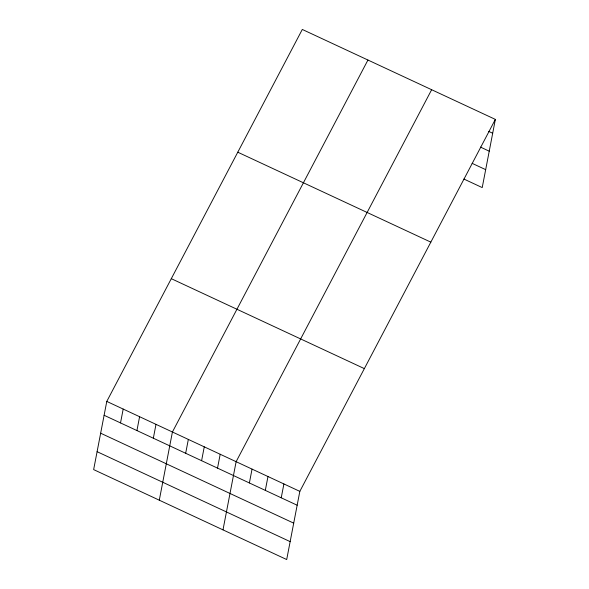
<?xml version="1.0" encoding="UTF-8"?>
<svg xmlns="http://www.w3.org/2000/svg" width="589" height="589" viewBox="0 0 589 589"><rect width="100%" height="100%" fill="white"/><g stroke="black" fill="none" stroke-linecap="round" stroke-linejoin="round"><path stroke-width="0.88" d="M106.778 401.418L93.644 469.602L286.696 559.55L299.83 491.366L495.356 119.398L302.304 29.45L106.778 401.418L299.83 491.366M120.517 422.917L123.189 409.068M136.928 430.566L139.593 416.71M153.339 438.209L156.004 424.352M159.288 500.186L172.415 432.002L367.941 60.034M185.675 453.272L188.34 439.423M201.6 460.694L204.265 446.845M217.525 468.115L220.198 454.266M222.995 529.864L236.123 461.68L431.649 89.712M249.383 482.958L252.048 469.102M265.308 490.379L267.973 476.523M281.233 497.801L283.905 483.944M495.356 119.398L482.222 187.582L463.911 179.049M488.701 131.399L492.684 133.247M480.477 147.095L489.231 151.182M472.135 163.344L485.675 169.654M237.779 152.198L430.831 242.145M171.296 278.671L364.355 368.618M104.106 415.274L297.165 505.222M100.653 433.202L293.712 523.15M97.097 451.675L290.149 541.622"/></g></svg>
